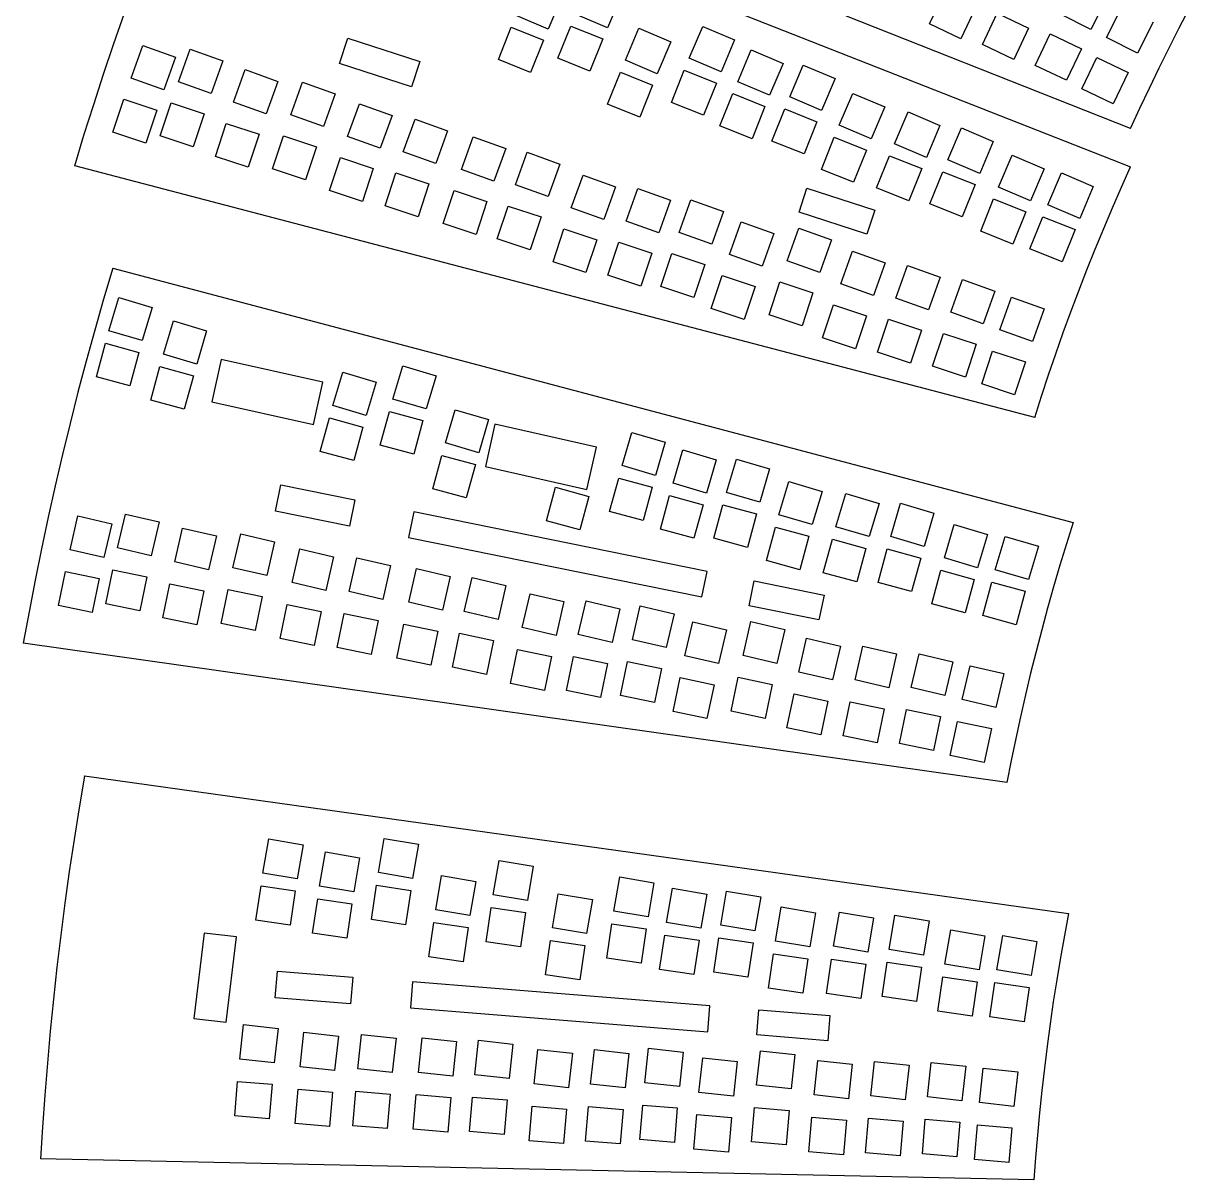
# Model space of a CAD drawing. Extents: x -27280 to 27280, y -16671 to 16671.
# Drawn here: x 14818 to 16433, y -11667 to -10067 of the extents above; entities that cross this region are included whole.
import ezdxf

# ---------------------------------------------------------------- set-up
doc = ezdxf.new("R2010")
doc.units = 0
doc.header["$MEASUREMENT"] = 0
doc.layers.get('0').update_dxf_attribs({"linetype": 'CONTINUOUS'})

msp = doc.modelspace()

# ---------------------------------------------------------------- linework, layer by layer
for p, q in [((16350.9, -10212.6), (15074.1, -9705.5)), ((15072.3, -9762.8), (16350.9, -10265.5)), ((16072.8, -10067.6), (16093.3, -10024.2)), ((15563.5, -10030.6), (15544.6, -10074.8)), ((15645.7, -10028.9), (15626.9, -10073.1)), ((16317.5, -10032.6), (16296, -10075.4)), ((14943.6, -10095), (14958.2, -10053)), ((15544.6, -10074.8), (15500.5, -10056)), ((15626.9, -10073.1), (15582.8, -10054.3)), ((16136.7, -10044.8), (16116.2, -10088.2)), ((16145.9, -10096.4), (16166.4, -10053)), ((16166.4, -10053), (16209.8, -10073.6)), ((16296, -10075.4), (16253.1, -10053.9)), ((16317.8, -10086.5), (16339.4, -10043.6)), ((16418.5, -10073.3), (16432.8, -10045.9)), ((15475.8, -10117), (15493.7, -10072.4)), ((15493.7, -10072.4), (15538.2, -10090.3)), ((15558.1, -10115.3), (15576, -10070.8)), ((15576, -10070.8), (15620.5, -10088.6)), ((15651.7, -10118), (15670.5, -10073.8)), ((15670.5, -10073.8), (15714.6, -10092.6)), ((15740, -10115.3), (15758.8, -10071.2)), ((15758.8, -10071.2), (15802.9, -10090)), ((16116.2, -10088.2), (16072.8, -10067.6)), ((16209.8, -10073.6), (16189.3, -10116.9)), ((16382.2, -10065.2), (16360.7, -10108)), ((16404.4, -10100.9), (16418.5, -10073.3)), ((15255.9, -10122.6), (15267.4, -10087.4)), ((15267.4, -10087.4), (15366.9, -10119.8)), ((15538.2, -10090.3), (15520.3, -10134.9)), ((15620.5, -10088.6), (15602.6, -10133.2)), ((15802.9, -10090), (15784.1, -10134.1)), ((16219, -10125.1), (16239.5, -10081.7)), ((16239.5, -10081.7), (16282.9, -10102.2)), ((16360.7, -10108), (16317.8, -10086.5)), ((14929.4, -10137.1), (14943.6, -10095)), ((14967.5, -10142.7), (14983.7, -10097.5)), ((14983.7, -10097.5), (15028.8, -10113.7)), ((15032.9, -10147.8), (15049.1, -10102.6)), ((15049.1, -10102.6), (15094.3, -10118.8)), ((15714.6, -10092.6), (15695.8, -10136.8)), ((15807.2, -10147.7), (15826, -10103.5)), ((15826, -10103.5), (15870.2, -10122.3)), ((16189.3, -10116.9), (16145.9, -10096.4)), ((16282.9, -10102.2), (16262.4, -10145.6)), ((16390.6, -10128.6), (16404.4, -10100.9)), ((15028.8, -10113.7), (15012.6, -10158.9)), ((15094.3, -10118.8), (15078.1, -10164)), ((15355.4, -10155), (15255.9, -10122.6)), ((15366.9, -10119.8), (15355.4, -10155)), ((15520.3, -10134.9), (15475.8, -10117)), ((15602.6, -10133.2), (15558.1, -10115.3)), ((15695.8, -10136.8), (15651.7, -10118)), ((15784.1, -10134.1), (15740, -10115.3)), ((15870.2, -10122.3), (15851.4, -10166.5)), ((16283.7, -10157.7), (16304.2, -10114.3)), ((16304.2, -10114.3), (16347.6, -10134.8)), ((14915.6, -10179.4), (14929.4, -10137.1)), ((15109.3, -10176.1), (15125.5, -10130.9)), ((15125.5, -10130.9), (15170.7, -10147.2)), ((15627, -10179), (15644.8, -10134.5)), ((15644.8, -10134.5), (15689.4, -10152.3)), ((15715.3, -10176.4), (15733.1, -10131.8)), ((15733.1, -10131.8), (15777.7, -10149.7)), ((15879.2, -10168.8), (15898, -10124.6)), ((15898, -10124.6), (15942.1, -10143.4)), ((16262.4, -10145.6), (16219, -10125.1)), ((16347.6, -10134.8), (16327.1, -10178.2)), ((16377.1, -10156.5), (16390.6, -10128.6)), ((15012.6, -10158.9), (14967.5, -10142.7)), ((15078.1, -10164), (15032.9, -10147.8)), ((15170.7, -10147.2), (15154.5, -10192.3)), ((15188.4, -10193.5), (15204.7, -10148.3)), ((15204.7, -10148.3), (15249.8, -10164.6)), ((15689.4, -10152.3), (15671.5, -10196.9)), ((15777.7, -10149.7), (15759.8, -10194.2)), ((15851.4, -10166.5), (15807.2, -10147.7)), ((15942.1, -10143.4), (15923.3, -10187.6)), ((14942.3, -10217.5), (14957.4, -10171.9)), ((14957.4, -10171.9), (15002.9, -10187)), ((15249.8, -10164.6), (15233.6, -10209.7)), ((15782.5, -10208.7), (15800.4, -10164.1)), ((15800.4, -10164.1), (15844.9, -10182)), ((15923.3, -10187.6), (15879.2, -10168.8)), ((15947.7, -10207.9), (15966.5, -10163.8)), ((15966.5, -10163.8), (16010.7, -10182.6)), ((16327.1, -10178.2), (16283.7, -10157.7)), ((16363.9, -10184.4), (16377.1, -10156.5)), ((14902.2, -10221.8), (14915.6, -10179.4)), ((15002.9, -10187), (14987.8, -10232.6)), ((15007.7, -10222.6), (15022.8, -10177.1)), ((15022.8, -10177.1), (15068.4, -10192.2)), ((15154.5, -10192.3), (15109.3, -10176.1)), ((15267.2, -10223.4), (15283.5, -10178.2)), ((15283.5, -10178.2), (15328.6, -10194.4)), ((15671.5, -10196.9), (15627, -10179)), ((15759.8, -10194.2), (15715.3, -10176.4)), ((15844.9, -10182), (15827, -10226.6)), ((15854.5, -10229.8), (15872.3, -10185.2)), ((15872.3, -10185.2), (15916.9, -10203.1)), ((16010.7, -10182.6), (15991.9, -10226.8)), ((16350.9, -10212.6), (16363.9, -10184.4)), ((15068.4, -10192.2), (15053.2, -10237.7)), ((15233.6, -10209.7), (15188.4, -10193.5)), ((15328.6, -10194.4), (15312.4, -10239.6)), ((15344.2, -10244.8), (15360.5, -10199.6)), ((15360.5, -10199.6), (15405.6, -10215.8)), ((15916.9, -10203.1), (15899, -10247.7)), ((16024.2, -10233.6), (16043, -10189.5)), ((16043, -10189.5), (16087.2, -10208.3)), ((14987.8, -10232.6), (14942.3, -10217.5)), ((15084.1, -10251), (15099.2, -10205.4)), ((15099.2, -10205.4), (15144.8, -10220.5)), ((15144.8, -10220.5), (15129.7, -10266.1)), ((15405.6, -10215.8), (15389.4, -10261)), ((15827, -10226.6), (15782.5, -10208.7)), ((15991.9, -10226.8), (15947.7, -10207.9)), ((16087.2, -10208.3), (16068.4, -10252.4)), ((16098, -10255.7), (16116.8, -10211.6)), ((16116.8, -10211.6), (16161, -10230.4)), ((14889.4, -10263.9), (14902.2, -10221.8)), ((15053.2, -10237.7), (15007.7, -10222.6)), ((15163.2, -10268.4), (15178.3, -10222.8)), ((15178.3, -10222.8), (15223.9, -10237.9)), ((15312.4, -10239.6), (15267.2, -10223.4)), ((15424.6, -10269), (15440.8, -10223.9)), ((15440.8, -10223.9), (15486, -10240.1)), ((15899, -10247.7), (15854.5, -10229.8)), ((15923, -10269), (15940.9, -10224.4)), ((15940.9, -10224.4), (15985.4, -10242.3)), ((16068.4, -10252.4), (16024.2, -10233.6)), ((16161, -10230.4), (16142.2, -10274.5)), ((15129.7, -10266.1), (15084.1, -10251)), ((15223.9, -10237.9), (15208.8, -10283.5)), ((15242, -10298.2), (15257.1, -10252.6)), ((15257.1, -10252.6), (15302.7, -10267.7)), ((15389.4, -10261), (15344.2, -10244.8)), ((15486, -10240.1), (15469.7, -10285.2)), ((15499.6, -10290.5), (15515.8, -10245.3)), ((15515.8, -10245.3), (15561, -10261.6)), ((15985.4, -10242.3), (15967.6, -10286.9)), ((15999.5, -10294.7), (16017.4, -10250.1)), ((16017.4, -10250.1), (16061.9, -10268)), ((16168.3, -10293.5), (16187.1, -10249.4)), ((16187.1, -10249.4), (16231.3, -10268.2)), ((16218.3, -10612.2), (14889.4, -10263.9)), ((15208.8, -10283.5), (15163.2, -10268.4)), ((15302.7, -10267.7), (15287.6, -10313.3)), ((15469.7, -10285.2), (15424.6, -10269)), ((15561, -10261.6), (15544.8, -10306.7)), ((15967.6, -10286.9), (15923, -10269)), ((16061.9, -10268), (16044, -10312.6)), ((16142.2, -10274.5), (16098, -10255.7)), ((16231.3, -10268.2), (16212.4, -10312.4)), ((16338.3, -10293.8), (16350.9, -10265.5)), ((15319, -10319.6), (15334.1, -10274)), ((15334.1, -10274), (15379.7, -10289.1)), ((15576.7, -10322), (15593, -10276.8)), ((15593, -10276.8), (15638.1, -10293)), ((16073.3, -10316.8), (16091.2, -10272.2)), ((16091.2, -10272.2), (16135.7, -10290.1)), ((16236.5, -10318.1), (16255.3, -10273.9)), ((16255.3, -10273.9), (16299.4, -10292.7)), ((15287.6, -10313.3), (15242, -10298.2)), ((15379.7, -10289.1), (15364.6, -10334.7)), ((15399.4, -10343.9), (15414.5, -10298.3)), ((15414.5, -10298.3), (15460, -10313.4)), ((15544.8, -10306.7), (15499.6, -10290.5)), ((15638.1, -10293), (15621.9, -10338.2)), ((15652.6, -10340.6), (15668.8, -10295.4)), ((15668.8, -10295.4), (15714, -10311.6)), ((15892.2, -10328.1), (15903, -10294.8)), ((15903, -10294.8), (15996.8, -10325.4)), ((16044, -10312.6), (15999.5, -10294.7)), ((16135.7, -10290.1), (16117.9, -10334.6)), ((16212.4, -10312.4), (16168.3, -10293.5)), ((16299.4, -10292.7), (16280.6, -10336.9)), ((16325.9, -10322.1), (16338.3, -10293.8)), ((15460, -10313.4), (15444.9, -10359)), ((15714, -10311.6), (15697.8, -10356.8)), ((15726.1, -10356.3), (15742.4, -10311.1)), ((15742.4, -10311.1), (15787.5, -10327.3)), ((16117.9, -10334.6), (16073.3, -10316.8)), ((16143.6, -10354.6), (16161.5, -10310)), ((16161.5, -10310), (16206, -10327.9)), ((15364.6, -10334.7), (15319, -10319.6)), ((15474.4, -10365.3), (15489.5, -10319.8)), ((15489.5, -10319.8), (15535.1, -10334.9)), ((15621.9, -10338.2), (15576.7, -10322)), ((15787.5, -10327.3), (15771.3, -10372.5)), ((15986, -10358.7), (15892.2, -10328.1)), ((15996.8, -10325.4), (15986, -10358.7)), ((16206, -10327.9), (16188.1, -10372.5)), ((16280.6, -10336.9), (16236.5, -10318.1)), ((16313.9, -10350.7), (16325.9, -10322.1)), ((15444.9, -10359), (15399.4, -10343.9)), ((15535.1, -10334.9), (15520, -10380.4)), ((15697.8, -10356.8), (15652.6, -10340.6)), ((15795.8, -10386.7), (15812, -10341.5)), ((15812, -10341.5), (15857.2, -10357.7)), ((16211.8, -10379.1), (16229.6, -10334.5)), ((16229.6, -10334.5), (16274.2, -10352.4)), ((15520, -10380.4), (15474.4, -10365.3)), ((15551.5, -10396.8), (15566.6, -10351.2)), ((15566.6, -10351.2), (15612.2, -10366.3)), ((15771.3, -10372.5), (15726.1, -10356.3)), ((15857.2, -10357.7), (15841, -10402.9)), ((15875.8, -10395.5), (15892, -10350.4)), ((15892, -10350.4), (15937.2, -10366.6)), ((16188.1, -10372.5), (16143.6, -10354.6)), ((16274.2, -10352.4), (16256.3, -10397)), ((16302.1, -10379.3), (16313.9, -10350.7)), ((15612.2, -10366.3), (15597.1, -10411.9)), ((15627.4, -10415.4), (15642.5, -10369.8)), ((15642.5, -10369.8), (15688.1, -10385)), ((15937.2, -10366.6), (15921, -10411.8)), ((16256.3, -10397), (16211.8, -10379.1)), ((16290.6, -10408), (16302.1, -10379.3)), ((15597.1, -10411.9), (15551.5, -10396.8)), ((15688.1, -10385), (15673, -10430.5)), ((15700.9, -10431.1), (15716, -10385.5)), ((15716, -10385.5), (15761.6, -10400.6)), ((15841, -10402.9), (15795.8, -10386.7)), ((15921, -10411.8), (15875.8, -10395.5)), ((15949.9, -10427.3), (15966.1, -10382.1)), ((15966.1, -10382.1), (16011.3, -10398.3)), ((14942, -10405.9), (14929.3, -10448.6)), ((14942, -10405.9), (14942.1, -10405.5)), ((14942.1, -10405.5), (16271.4, -10757.6)), ((15761.6, -10400.6), (15746.5, -10446.2)), ((16011.3, -10398.3), (15995, -10443.5)), ((16025.9, -10447), (16042.1, -10401.8)), ((16042.1, -10401.8), (16087.3, -10418.1)), ((16279.4, -10436.9), (16290.6, -10408)), ((15673, -10430.5), (15627.4, -10415.4)), ((15770.6, -10461.5), (15785.7, -10415.9)), ((15785.7, -10415.9), (15831.3, -10431)), ((15850.6, -10470.4), (15865.7, -10424.8)), ((15865.7, -10424.8), (15911.3, -10439.9)), ((15995, -10443.5), (15949.9, -10427.3)), ((16087.3, -10418.1), (16071.1, -10463.2)), ((16102, -10466.6), (16118.2, -10421.4)), ((16118.2, -10421.4), (16163.3, -10437.6)), ((14936.8, -10492.4), (14950.3, -10446.4)), ((14950.3, -10446.4), (14996.4, -10460)), ((15746.5, -10446.2), (15700.9, -10431.1)), ((15831.3, -10431), (15816.2, -10476.6)), ((15911.3, -10439.9), (15896.2, -10485.5)), ((16163.3, -10437.6), (16147.1, -10482.8)), ((16170.1, -10491.1), (16186.4, -10445.9)), ((16186.4, -10445.9), (16231.5, -10462.1)), ((16268.5, -10465.9), (16279.4, -10436.9)), ((14929.3, -10448.6), (14917.1, -10491.4)), ((14996.4, -10460), (14982.8, -10506)), ((15816.2, -10476.6), (15770.6, -10461.5)), ((15924.7, -10502.1), (15939.8, -10456.6)), ((15939.8, -10456.6), (15985.3, -10471.7)), ((16071.1, -10463.2), (16025.9, -10447)), ((16231.5, -10462.1), (16215.3, -10507.3)), ((15012.3, -10524.8), (15025.9, -10478.7)), ((15025.9, -10478.7), (15071.9, -10492.3)), ((15896.2, -10485.5), (15850.6, -10470.4)), ((15985.3, -10471.7), (15970.2, -10517.2)), ((16000.7, -10521.9), (16015.8, -10476.3)), ((16015.8, -10476.3), (16061.4, -10491.4)), ((16147.1, -10482.8), (16102, -10466.6)), ((16257.9, -10494.9), (16268.5, -10465.9)), ((14917.1, -10491.4), (14905.2, -10534.2)), ((14982.8, -10506), (14936.8, -10492.4)), ((15071.9, -10492.3), (15058.4, -10538.3)), ((16061.4, -10491.4), (16046.3, -10537)), ((16215.3, -10507.3), (16170.1, -10491.1)), ((16247.6, -10524.1), (16257.9, -10494.9)), ((14919.3, -10555.9), (14931.9, -10509.6)), ((14931.9, -10509.6), (14978.2, -10522.2)), ((15970.2, -10517.2), (15924.7, -10502.1)), ((16076.8, -10541.4), (16091.9, -10495.9)), ((16091.9, -10495.9), (16137.4, -10511)), ((16137.4, -10511), (16122.3, -10556.5)), ((14978.2, -10522.2), (14965.6, -10568.5)), ((15058.4, -10538.3), (15012.3, -10524.8)), ((16046.3, -10537), (16000.7, -10521.9)), ((16144.9, -10565.9), (16160, -10520.4)), ((16160, -10520.4), (16205.6, -10535.5)), ((16237.5, -10553.4), (16247.6, -10524.1)), ((14905.2, -10534.2), (14893.8, -10577.3)), ((14994.8, -10588.2), (15007.4, -10541.9)), ((15007.4, -10541.9), (15053.8, -10554.5)), ((15092.3, -10532.1), (15079.2, -10590.6)), ((15232.8, -10563.6), (15092.3, -10532.1)), ((15329.9, -10587), (15343.5, -10540.9)), ((15343.5, -10540.9), (15389.5, -10554.5)), ((16122.3, -10556.5), (16076.8, -10541.4)), ((16205.6, -10535.5), (16190.5, -10581)), ((14965.6, -10568.5), (14919.3, -10555.9)), ((15053.8, -10554.5), (15041.1, -10600.8)), ((15246.8, -10595.8), (15260.4, -10549.8)), ((15260.4, -10549.8), (15306.5, -10563.4)), ((15389.5, -10554.5), (15375.9, -10600.5)), ((16227.8, -10582.8), (16237.5, -10553.4)), ((15219.7, -10622.1), (15232.8, -10563.6)), ((15306.5, -10563.4), (15292.9, -10609.4)), ((16190.5, -10581), (16144.9, -10565.9)), ((14893.8, -10577.3), (14882.9, -10620.4)), ((15041.1, -10600.8), (14994.8, -10588.2)), ((15079.2, -10590.6), (15219.7, -10622.1)), ((15375.9, -10600.5), (15329.9, -10587)), ((16218.3, -10612.2), (16227.8, -10582.8)), ((15292.9, -10609.4), (15246.8, -10595.8)), ((15312.4, -10650.4), (15325, -10604.1)), ((15325, -10604.1), (15371.3, -10616.7)), ((15402.5, -10647.6), (15416.1, -10601.5)), ((15416.1, -10601.5), (15462.1, -10615.1)), ((14882.9, -10620.4), (14872.3, -10663.6)), ((15229.3, -10659.3), (15242, -10613)), ((15242, -10613), (15288.3, -10625.6)), ((15371.3, -10616.7), (15358.7, -10663.1)), ((15462.1, -10615.1), (15448.6, -10661.2)), ((15471.1, -10621.7), (15458, -10680.3)), ((15611.6, -10653.2), (15471.1, -10621.7)), ((15288.3, -10625.6), (15275.7, -10671.9)), ((15647.3, -10678.9), (15660.8, -10632.9)), ((15660.8, -10632.9), (15706.9, -10646.5)), ((15358.7, -10663.1), (15312.4, -10650.4)), ((15448.6, -10661.2), (15402.5, -10647.6)), ((15598.5, -10711.8), (15611.6, -10653.2)), ((15706.9, -10646.5), (15693.3, -10692.5)), ((14872.3, -10663.6), (14862.2, -10706.9)), ((15275.7, -10671.9), (15229.3, -10659.3)), ((15385, -10711.1), (15397.7, -10664.7)), ((15397.7, -10664.7), (15444, -10677.4)), ((15717.8, -10703.3), (15731.4, -10657.2)), ((15731.4, -10657.2), (15777.4, -10670.8)), ((15777.4, -10670.8), (15763.8, -10716.8)), ((15791.7, -10715.9), (15805.3, -10669.9)), ((15805.3, -10669.9), (15851.3, -10683.5)), ((15444, -10677.4), (15431.3, -10723.7)), ((15458, -10680.3), (15598.5, -10711.8)), ((15693.3, -10692.5), (15647.3, -10678.9)), ((15851.3, -10683.5), (15837.7, -10729.5)), ((15629.8, -10742.4), (15642.4, -10696.1)), ((15642.4, -10696.1), (15688.7, -10708.7)), ((15763.8, -10716.8), (15717.8, -10703.3)), ((15864.3, -10746.9), (15877.9, -10700.9)), ((15877.9, -10700.9), (15923.9, -10714.5)), ((14862.2, -10706.9), (14852.5, -10750.3)), ((15167.3, -10742), (15174.6, -10705.7)), ((15174.6, -10705.7), (15277.2, -10726.4)), ((15431.3, -10723.7), (15385, -10711.1)), ((15542.4, -10755.2), (15555, -10708.9)), ((15555, -10708.9), (15601.3, -10721.5)), ((15688.7, -10708.7), (15676.1, -10755)), ((15700.3, -10766.7), (15712.9, -10720.4)), ((15712.9, -10720.4), (15759.2, -10733)), ((15837.7, -10729.5), (15791.7, -10715.9)), ((15923.9, -10714.5), (15910.3, -10760.5)), ((15943.2, -10763.6), (15956.8, -10717.6)), ((15956.8, -10717.6), (16002.9, -10731.2)), ((15277.2, -10726.4), (15269.8, -10762.7)), ((15601.3, -10721.5), (15588.7, -10767.8)), ((15759.2, -10733), (15746.6, -10779.4)), ((15774.2, -10779.4), (15786.8, -10733.1)), ((15786.8, -10733.1), (15833.1, -10745.7)), ((16002.9, -10731.2), (15989.3, -10777.2)), ((16019.1, -10777.1), (16032.7, -10731)), ((16032.7, -10731), (16078.7, -10744.6)), ((14852.5, -10750.3), (14843.3, -10793.9)), ((14883.1, -10795.2), (14893.9, -10748.5)), ((14893.9, -10748.5), (14940.7, -10759.4)), ((14948.7, -10792.8), (14959.5, -10746)), ((14959.5, -10746), (15006.3, -10756.9)), ((15269.8, -10762.7), (15167.3, -10742)), ((15358.6, -10742.9), (15351.5, -10778.2)), ((15764.8, -10825.2), (15358.6, -10742.9)), ((15676.1, -10755), (15629.8, -10742.4)), ((15833.1, -10745.7), (15820.5, -10792)), ((15910.3, -10760.5), (15864.3, -10746.9)), ((16078.7, -10744.6), (16065.2, -10790.6)), ((14940.7, -10759.4), (14929.8, -10806.1)), ((15006.3, -10756.9), (14995.4, -10803.7)), ((15027.8, -10812.1), (15038.7, -10765.3)), ((15038.7, -10765.3), (15085.5, -10776.2)), ((15588.7, -10767.8), (15542.4, -10755.2)), ((15746.6, -10779.4), (15700.3, -10766.7)), ((15846.8, -10810.4), (15859.4, -10764.1)), ((15859.4, -10764.1), (15905.7, -10776.7)), ((15989.3, -10777.2), (15943.2, -10763.6)), ((16093.3, -10806.5), (16106.9, -10760.5)), ((16106.9, -10760.5), (16152.9, -10774.1)), ((16271.4, -10757.6), (16262.2, -10787.1)), ((15085.5, -10776.2), (15074.6, -10823)), ((15108.4, -10820.2), (15119.3, -10773.5)), ((15119.3, -10773.5), (15166.1, -10784.4)), ((15166.1, -10784.4), (15155.2, -10831.1)), ((15351.5, -10778.2), (15757.7, -10860.5)), ((15820.5, -10792), (15774.2, -10779.4)), ((15905.7, -10776.7), (15893.1, -10823)), ((15925.7, -10827.1), (15938.4, -10780.8)), ((15938.4, -10780.8), (15984.7, -10793.4)), ((16065.2, -10790.6), (16019.1, -10777.1)), ((16152.9, -10774.1), (16139.3, -10820.1)), ((16163.8, -10823), (16177.4, -10776.9)), ((16177.4, -10776.9), (16223.5, -10790.5)), ((14843.3, -10793.9), (14834.5, -10837.5)), ((14929.8, -10806.1), (14883.1, -10795.2)), ((14995.4, -10803.7), (14948.7, -10792.8)), ((15190.2, -10840.8), (15201.1, -10794)), ((15201.1, -10794), (15247.8, -10804.9)), ((15984.7, -10793.4), (15972.1, -10839.7)), ((16001.6, -10840.5), (16014.3, -10794.2)), ((16014.3, -10794.2), (16060.6, -10806.8)), ((16223.5, -10790.5), (16209.9, -10836.6)), ((16262.2, -10787.1), (16253.2, -10816.7)), ((15074.6, -10823), (15027.8, -10812.1)), ((15247.8, -10804.9), (15236.9, -10851.7)), ((15269.1, -10853.2), (15280, -10806.4)), ((15280, -10806.4), (15326.7, -10817.3)), ((15326.7, -10817.3), (15315.9, -10864)), ((15893.1, -10823), (15846.8, -10810.4)), ((16060.6, -10806.8), (16047.9, -10853.2)), ((16139.3, -10820.1), (16093.3, -10806.5)), ((16253.2, -10816.7), (16244.5, -10846.4)), ((14866.7, -10872.5), (14876.4, -10825.5)), ((14876.4, -10825.5), (14923.4, -10835.2)), ((14932.3, -10870), (14942, -10823)), ((14942, -10823), (14989, -10832.8)), ((14989, -10832.8), (14979.3, -10879.8)), ((15155.2, -10831.1), (15108.4, -10820.2)), ((15351.7, -10868), (15362.6, -10821.2)), ((15362.6, -10821.2), (15409.3, -10832.1)), ((15409.3, -10832.1), (15398.5, -10878.9)), ((15428.7, -10880.7), (15439.6, -10833.9)), ((15439.6, -10833.9), (15486.4, -10844.8)), ((15757.7, -10860.5), (15764.8, -10825.2)), ((15972.1, -10839.7), (15925.7, -10827.1)), ((16075.8, -10870), (16088.4, -10823.7)), ((16088.4, -10823.7), (16134.7, -10836.3)), ((16209.9, -10836.6), (16163.8, -10823)), ((14834.5, -10837.5), (14826.1, -10881.1)), ((14923.4, -10835.2), (14913.7, -10882.2)), ((15011.4, -10889.3), (15021.2, -10842.3)), ((15021.2, -10842.3), (15068.2, -10852.1)), ((15236.9, -10851.7), (15190.2, -10840.8)), ((15486.4, -10844.8), (15475.5, -10891.6)), ((15823, -10872.7), (15829.9, -10838.4)), ((15829.9, -10838.4), (15926.7, -10858)), ((16047.9, -10853.2), (16001.6, -10840.5)), ((16134.7, -10836.3), (16122.1, -10882.6)), ((16146.3, -10886.4), (16159, -10840.1)), ((16159, -10840.1), (16205.3, -10852.8)), ((16244.5, -10846.4), (16236.1, -10876.2)), ((15068.2, -10852.1), (15058.4, -10899.1)), ((15092, -10897.5), (15101.8, -10850.5)), ((15101.8, -10850.5), (15148.8, -10860.2)), ((15148.8, -10860.2), (15139, -10907.2)), ((15315.9, -10864), (15269.1, -10853.2)), ((15509, -10903), (15519.9, -10856.2)), ((15519.9, -10856.2), (15566.6, -10867.1)), ((15586.5, -10912.7), (15597.4, -10866)), ((15597.4, -10866), (15644.1, -10876.9)), ((15926.7, -10858), (15919.7, -10892.3)), ((16205.3, -10852.8), (16192.6, -10899.1)), ((14826.1, -10881.1), (14818.2, -10924.4)), ((14913.7, -10882.2), (14866.7, -10872.5)), ((14979.3, -10879.8), (14932.3, -10870)), ((15173.8, -10918), (15183.5, -10871)), ((15183.5, -10871), (15230.5, -10880.8)), ((15230.5, -10880.8), (15220.8, -10927.8)), ((15398.5, -10878.9), (15351.7, -10868)), ((15475.5, -10891.6), (15428.7, -10880.7)), ((15566.6, -10867.1), (15555.7, -10913.9)), ((15644.1, -10876.9), (15633.2, -10923.6)), ((15661.3, -10919.8), (15672.2, -10873.1)), ((15672.2, -10873.1), (15719, -10884)), ((15919.7, -10892.3), (15823, -10872.7)), ((16122.1, -10882.6), (16075.8, -10870)), ((16236.1, -10876.2), (16228, -10906.1)), ((15058.4, -10899.1), (15011.4, -10889.3)), ((15139, -10907.2), (15092, -10897.5)), ((15252.7, -10930.4), (15262.5, -10883.4)), ((15262.5, -10883.4), (15309.5, -10893.1)), ((15309.5, -10893.1), (15299.7, -10940.1)), ((15335.3, -10945.2), (15345, -10898.2)), ((15345, -10898.2), (15392, -10908)), ((15719, -10884), (15708.1, -10930.7)), ((15734, -10942), (15744.9, -10895.2)), ((15744.9, -10895.2), (15791.7, -10906.1)), ((15814.6, -10941.6), (15825.4, -10894.8)), ((15825.4, -10894.8), (15872.2, -10905.7)), ((16192.6, -10899.1), (16146.3, -10886.4)), ((15392, -10908), (15382.3, -10955)), ((15412.3, -10957.9), (15422.1, -10910.9)), ((15422.1, -10910.9), (15469.1, -10920.7)), ((15555.7, -10913.9), (15509, -10903)), ((15633.2, -10923.6), (15586.5, -10912.7)), ((15791.7, -10906.1), (15780.8, -10952.9)), ((15872.2, -10905.7), (15861.3, -10952.5)), ((16228, -10906.1), (16220.2, -10936.1)), ((16179.8, -11117.3), (14818.2, -10924.4)), ((15220.8, -10927.8), (15173.8, -10918)), ((15299.7, -10940.1), (15252.7, -10930.4)), ((15469.1, -10920.7), (15459.3, -10967.7)), ((15708.1, -10930.7), (15661.3, -10919.8)), ((15891.8, -10964.6), (15902.6, -10917.8)), ((15902.6, -10917.8), (15949.4, -10928.7)), ((15949.4, -10928.7), (15938.5, -10975.5)), ((15969.6, -10975.4), (15980.5, -10928.6)), ((15980.5, -10928.6), (16027.2, -10939.5)), ((15382.3, -10955), (15335.3, -10945.2)), ((15492.6, -10980.2), (15502.3, -10933.2)), ((15502.3, -10933.2), (15549.3, -10943)), ((15549.3, -10943), (15539.6, -10990)), ((15570.1, -10990), (15579.8, -10943)), ((15579.8, -10943), (15626.8, -10952.7)), ((15780.8, -10952.9), (15734, -10942)), ((15861.3, -10952.5), (15814.6, -10941.6)), ((16027.2, -10939.5), (16016.3, -10986.3)), ((16047.4, -10986), (16058.3, -10939.3)), ((16058.3, -10939.3), (16105, -10950.2)), ((16220.2, -10936.1), (16212.7, -10966.1)), ((15459.3, -10967.7), (15412.3, -10957.9)), ((15626.8, -10952.7), (15617.1, -10999.7)), ((15644.9, -10997.1), (15654.7, -10950.1)), ((15654.7, -10950.1), (15701.7, -10959.8)), ((15701.7, -10959.8), (15691.9, -11006.8)), ((16105, -10950.2), (16094.1, -10996.9)), ((16117.9, -11002.5), (16128.8, -10955.8)), ((16128.8, -10955.8), (16175.6, -10966.7)), ((15717.6, -11019.2), (15727.4, -10972.2)), ((15727.4, -10972.2), (15774.4, -10982)), ((15798.2, -11018.8), (15807.9, -10971.8)), ((15807.9, -10971.8), (15854.9, -10981.6)), ((15938.5, -10975.5), (15891.8, -10964.6)), ((16016.3, -10986.3), (15969.6, -10975.4)), ((16175.6, -10966.7), (16164.7, -11013.4)), ((16212.7, -10966.1), (16205.5, -10996.2)), ((15539.6, -10990), (15492.6, -10980.2)), ((15617.1, -10999.7), (15570.1, -10990)), ((15774.4, -10982), (15764.6, -11029)), ((15854.9, -10981.6), (15845.2, -11028.6)), ((15875.4, -11041.8), (15885.1, -10994.8)), ((15885.1, -10994.8), (15932.1, -11004.6)), ((16094.1, -10996.9), (16047.4, -10986)), ((15691.9, -11006.8), (15644.9, -10997.1)), ((15932.1, -11004.6), (15922.4, -11051.6)), ((15953.2, -11052.6), (15962.9, -11005.6)), ((15962.9, -11005.6), (16009.9, -11015.4)), ((16164.7, -11013.4), (16117.9, -11002.5)), ((16205.5, -10996.2), (16198.6, -11026.4)), ((15764.6, -11029), (15717.6, -11019.2)), ((15845.2, -11028.6), (15798.2, -11018.8)), ((16009.9, -11015.4), (16000.2, -11062.4)), ((16031, -11063.3), (16040.7, -11016.3)), ((16040.7, -11016.3), (16087.7, -11026)), ((16087.7, -11026), (16078, -11073)), ((16198.6, -11026.4), (16192, -11056.6)), ((15922.4, -11051.6), (15875.4, -11041.8)), ((16101.5, -11079.8), (16111.3, -11032.8)), ((16111.3, -11032.8), (16158.3, -11042.5)), ((16158.3, -11042.5), (16148.5, -11089.5)), ((16000.2, -11062.4), (15953.2, -11052.6)), ((16192, -11056.6), (16185.8, -11086.9)), ((16078, -11073), (16031, -11063.3)), ((16148.5, -11089.5), (16101.5, -11079.8)), ((16185.8, -11086.9), (16179.8, -11117.3)), ((14903.1, -11108.6), (14895.6, -11152.5)), ((14903.1, -11108.2), (16265, -11298.7)), ((14903.1, -11108.6), (14903.1, -11108.2)), ((14895.6, -11152.5), (14888.5, -11196.4)), ((14888.5, -11196.4), (14881.9, -11240.4)), ((15150, -11242.7), (15158, -11195.4)), ((15158, -11195.4), (15205.4, -11203.4)), ((15205.4, -11203.4), (15197.4, -11250.7)), ((15309.8, -11242), (15317.8, -11194.6)), ((15317.8, -11194.6), (15365.1, -11202.6)), ((15365.1, -11202.6), (15357.1, -11250)), ((15228.4, -11260.7), (15236.4, -11213.4)), ((15236.4, -11213.4), (15283.8, -11221.4)), ((15283.8, -11221.4), (15275.8, -11268.7)), ((15468.8, -11272.6), (15476.8, -11225.3)), ((15476.8, -11225.3), (15524.1, -11233.3)), ((15524.1, -11233.3), (15516.1, -11280.6)), ((14881.9, -11240.4), (14875.8, -11284.5)), ((15197.4, -11250.7), (15150, -11242.7)), ((15357.1, -11250), (15309.8, -11242)), ((15389.2, -11293.5), (15397.2, -11246.2)), ((15397.2, -11246.2), (15444.5, -11254.1)), ((15635.9, -11295.3), (15643.9, -11248)), ((15643.9, -11248), (15691.2, -11256)), ((15140.3, -11307.8), (15147.3, -11260.3)), ((15147.3, -11260.3), (15194.7, -11267.3)), ((15194.7, -11267.3), (15187.7, -11314.8)), ((15275.8, -11268.7), (15228.4, -11260.7)), ((15300, -11307.1), (15307, -11259.6)), ((15307, -11259.6), (15354.5, -11266.6)), ((15354.5, -11266.6), (15347.5, -11314.1)), ((15444.5, -11254.1), (15436.5, -11301.5)), ((15691.2, -11256), (15683.2, -11303.3)), ((15708.8, -11311.1), (15716.8, -11263.7)), ((15716.8, -11263.7), (15764.2, -11271.7)), ((15783.7, -11314.8), (15791.7, -11267.5)), ((15791.7, -11267.5), (15839.1, -11275.4)), ((14875.8, -11284.5), (14870, -11328.6)), ((15218.7, -11325.8), (15225.7, -11278.3)), ((15225.7, -11278.3), (15273.1, -11285.3)), ((15273.1, -11285.3), (15266.1, -11332.8)), ((15516.1, -11280.6), (15468.8, -11272.6)), ((15550.7, -11318.5), (15558.7, -11271.2)), ((15558.7, -11271.2), (15606, -11279.2)), ((15606, -11279.2), (15598, -11326.5)), ((15764.2, -11271.7), (15756.2, -11319)), ((15839.1, -11275.4), (15831.1, -11322.8)), ((15436.5, -11301.5), (15389.2, -11293.5)), ((15459, -11337.7), (15466, -11290.3)), ((15466, -11290.3), (15513.5, -11297.3)), ((15513.5, -11297.3), (15506.5, -11344.7)), ((15683.2, -11303.3), (15635.9, -11295.3)), ((15859.5, -11336.9), (15867.5, -11289.6)), ((15867.5, -11289.6), (15914.9, -11297.5)), ((15914.9, -11297.5), (15906.9, -11344.9)), ((15939.9, -11344), (15947.9, -11296.7)), ((15947.9, -11296.7), (15995.2, -11304.7)), ((16016.9, -11348.3), (16024.8, -11300.9)), ((16024.8, -11300.9), (16072.2, -11308.9)), ((16265, -11298.7), (16259.4, -11329.2)), ((15187.7, -11314.8), (15140.3, -11307.8)), ((15347.5, -11314.1), (15300, -11307.1)), ((15379.4, -11358.6), (15386.4, -11311.1)), ((15386.4, -11311.1), (15433.9, -11318.1)), ((15433.9, -11318.1), (15426.9, -11365.6)), ((15598, -11326.5), (15550.7, -11318.5)), ((15626.1, -11360.4), (15633.1, -11312.9)), ((15633.1, -11312.9), (15680.6, -11319.9)), ((15756.2, -11319), (15708.8, -11311.1)), ((15831.1, -11322.8), (15783.7, -11314.8)), ((15995.2, -11304.7), (15987.2, -11352)), ((16072.2, -11308.9), (16064.2, -11356.3)), ((14870, -11328.6), (14864.7, -11372.8)), ((15068.4, -11325.8), (15054.2, -11443.9)), ((15113.1, -11330.8), (15068.4, -11325.8)), ((15099, -11449), (15113.1, -11330.8)), ((15266.1, -11332.8), (15218.7, -11325.8)), ((15680.6, -11319.9), (15673.6, -11367.4)), ((15699.1, -11376.2), (15706.1, -11328.7)), ((15706.1, -11328.7), (15753.6, -11335.7)), ((15774, -11379.9), (15781, -11332.4)), ((15781, -11332.4), (15828.4, -11339.4)), ((16094, -11368.6), (16102, -11321.3)), ((16102, -11321.3), (16149.3, -11329.3)), ((16149.3, -11329.3), (16141.3, -11376.6)), ((16166, -11376.6), (16174, -11329.2)), ((16174, -11329.2), (16221.3, -11337.2)), ((16259.4, -11329.2), (16254, -11359.7)), ((15506.5, -11344.7), (15459, -11337.7)), ((15540.9, -11383.6), (15547.9, -11336.1)), ((15547.9, -11336.1), (15595.4, -11343.1)), ((15595.4, -11343.1), (15588.4, -11390.6)), ((15753.6, -11335.7), (15746.6, -11383.2)), ((15828.4, -11339.4), (15821.4, -11386.9)), ((15906.9, -11344.9), (15859.5, -11336.9)), ((15987.2, -11352), (15939.9, -11344)), ((16064.2, -11356.3), (16016.9, -11348.3)), ((16221.3, -11337.2), (16213.3, -11384.6)), ((15426.9, -11365.6), (15379.4, -11358.6)), ((15673.6, -11367.4), (15626.1, -11360.4)), ((15849.8, -11402), (15856.8, -11354.5)), ((15856.8, -11354.5), (15904.2, -11361.5)), ((15904.2, -11361.5), (15897.2, -11409)), ((15930.1, -11409.1), (15937.1, -11361.6)), ((15937.1, -11361.6), (15984.6, -11368.6)), ((16007.1, -11413.4), (16014.1, -11365.9)), ((16014.1, -11365.9), (16061.6, -11372.9)), ((16254, -11359.7), (16248.9, -11390.2)), ((14864.7, -11372.8), (14859.9, -11417)), ((15166.9, -11415.3), (15169.9, -11378.4)), ((15169.9, -11378.4), (15274.2, -11386.8)), ((15746.6, -11383.2), (15699.1, -11376.2)), ((15821.4, -11386.9), (15774, -11379.9)), ((15984.6, -11368.6), (15977.6, -11416.1)), ((16061.6, -11372.9), (16054.6, -11420.4)), ((16141.3, -11376.6), (16094, -11368.6)), ((16213.3, -11384.6), (16166, -11376.6)), ((15274.2, -11386.8), (15271.2, -11423.7)), ((15357.1, -11393.3), (15354.2, -11429.2)), ((15768.7, -11426.3), (15357.1, -11393.3)), ((15588.4, -11390.6), (15540.9, -11383.6)), ((16084.2, -11433.8), (16091.2, -11386.3)), ((16091.2, -11386.3), (16138.7, -11393.3)), ((16138.7, -11393.3), (16131.7, -11440.7)), ((16156.2, -11441.7), (16163.2, -11394.2)), ((16163.2, -11394.2), (16210.7, -11401.2)), ((16248.9, -11390.2), (16244.1, -11420.8)), ((15271.2, -11423.7), (15166.9, -11415.3)), ((15897.2, -11409), (15849.8, -11402)), ((15977.6, -11416.1), (15930.1, -11409.1)), ((16054.6, -11420.4), (16007.1, -11413.4)), ((16210.7, -11401.2), (16203.7, -11448.7)), ((14859.9, -11417), (14855.5, -11461.3)), ((15354.2, -11429.2), (15765.8, -11462.2)), ((15765.8, -11462.2), (15768.7, -11426.3)), ((16244.1, -11420.8), (16239.7, -11451.4)), ((15054.2, -11443.9), (15099, -11449)), ((15833.6, -11466.7), (15836.4, -11431.8)), ((15836.4, -11431.8), (15934.7, -11439.7)), ((15934.7, -11439.7), (15931.9, -11474.6)), ((16131.7, -11440.7), (16084.2, -11433.8)), ((16203.7, -11448.7), (16156.2, -11441.7)), ((14855.5, -11461.3), (14851.5, -11505.6)), ((15117.9, -11500.1), (15123.1, -11452.4)), ((15123.1, -11452.4), (15170.8, -11457.6)), ((15170.8, -11457.6), (15165.6, -11505.3)), ((15201.5, -11510.7), (15206.7, -11463)), ((15206.7, -11463), (15254.4, -11468.2)), ((16239.7, -11451.4), (16235.5, -11482.1)), ((15254.4, -11468.2), (15249.2, -11515.9)), ((15281.3, -11513.5), (15286.5, -11465.8)), ((15286.5, -11465.8), (15334.3, -11471)), ((15334.3, -11471), (15329, -11518.8)), ((15365.1, -11518.4), (15370.3, -11470.7)), ((15370.3, -11470.7), (15418, -11475.9)), ((15418, -11475.9), (15412.8, -11523.6)), ((15443.1, -11521.8), (15448.3, -11474)), ((15448.3, -11474), (15496, -11479.3)), ((15496, -11479.3), (15490.8, -11527)), ((15931.9, -11474.6), (15833.6, -11466.7)), ((15525.4, -11534.3), (15530.6, -11486.6)), ((15530.6, -11486.6), (15578.4, -11491.8)), ((15578.4, -11491.8), (15573.1, -11539.6)), ((15603.5, -11534.7), (15608.8, -11487)), ((15608.8, -11487), (15656.5, -11492.2)), ((15656.5, -11492.2), (15651.3, -11540)), ((15678.7, -11532.8), (15683.9, -11485.1)), ((15683.9, -11485.1), (15731.6, -11490.3)), ((15731.6, -11490.3), (15726.4, -11538)), ((15833.4, -11536.1), (15838.6, -11488.4)), ((15838.6, -11488.4), (15886.4, -11493.6)), ((15886.4, -11493.6), (15881.1, -11541.3)), ((16235.5, -11482.1), (16231.7, -11512.8)), ((14851.5, -11505.6), (14847.9, -11549.9)), ((15165.6, -11505.3), (15117.9, -11500.1)), ((15249.2, -11515.9), (15201.5, -11510.7)), ((15753.5, -11546.1), (15758.8, -11498.4)), ((15758.8, -11498.4), (15806.5, -11503.6)), ((15806.5, -11503.6), (15801.3, -11551.3)), ((15912.8, -11549.7), (15918, -11502)), ((15918, -11502), (15965.8, -11507.2)), ((15965.8, -11507.2), (15960.5, -11554.9)), ((15991.4, -11551.1), (15996.6, -11503.4)), ((15996.6, -11503.4), (16044.3, -11508.6)), ((16044.3, -11508.6), (16039.1, -11556.3)), ((16069.9, -11552.4), (16075.1, -11504.7)), ((16075.1, -11504.7), (16122.8, -11509.9)), ((16122.8, -11509.9), (16117.6, -11557.6)), ((15329, -11518.8), (15281.3, -11513.5)), ((15412.8, -11523.6), (15365.1, -11518.4)), ((15490.8, -11527), (15443.1, -11521.8)), ((16141.9, -11560.3), (16147.1, -11512.6)), ((16147.1, -11512.6), (16194.8, -11517.8)), ((16194.8, -11517.8), (16189.6, -11565.5)), ((16231.7, -11512.8), (16228.1, -11543.6)), ((15110.8, -11578.7), (15114.9, -11530.9)), ((15114.9, -11530.9), (15162.7, -11534.9)), ((15162.7, -11534.9), (15158.6, -11582.8)), ((15194.4, -11589.3), (15198.5, -11541.5)), ((15198.5, -11541.5), (15246.3, -11545.6)), ((15274.3, -11592.2), (15278.3, -11544.4)), ((15278.3, -11544.4), (15326.2, -11548.4)), ((15573.1, -11539.6), (15525.4, -11534.3)), ((15651.3, -11540), (15603.5, -11534.7)), ((15726.4, -11538), (15678.7, -11532.8)), ((15881.1, -11541.3), (15833.4, -11536.1)), ((16228.1, -11543.6), (16224.9, -11574.3)), ((14847.9, -11549.9), (14844.8, -11594.3)), ((15246.3, -11545.6), (15242.2, -11593.4)), ((15326.2, -11548.4), (15322.1, -11596.2)), ((15358.1, -11597), (15362.1, -11549.2)), ((15362.1, -11549.2), (15409.9, -11553.3)), ((15409.9, -11553.3), (15405.9, -11601.1)), ((15436, -11600.4), (15440.1, -11552.6)), ((15440.1, -11552.6), (15487.9, -11556.6)), ((15487.9, -11556.6), (15483.9, -11604.5)), ((15801.3, -11551.3), (15753.5, -11546.1)), ((15960.5, -11554.9), (15912.8, -11549.7)), ((16039.1, -11556.3), (15991.4, -11551.1)), ((16117.6, -11557.6), (16069.9, -11552.4)), ((16189.6, -11565.5), (16141.9, -11560.3)), ((15518.4, -11613), (15522.4, -11565.1)), ((15522.4, -11565.1), (15570.3, -11569.2)), ((15570.3, -11569.2), (15566.2, -11617)), ((15596.5, -11613.4), (15600.6, -11565.6)), ((15600.6, -11565.6), (15648.4, -11569.6)), ((15648.4, -11569.6), (15644.3, -11617.4)), ((15671.7, -11611.5), (15675.7, -11563.6)), ((15675.7, -11563.6), (15723.5, -11567.7)), ((15723.5, -11567.7), (15719.5, -11615.5)), ((15826.4, -11614.7), (15830.4, -11566.9)), ((15830.4, -11566.9), (15878.3, -11571)), ((15878.3, -11571), (15874.2, -11618.8)), ((16224.9, -11574.3), (16222, -11605.2)), ((15158.6, -11582.8), (15110.8, -11578.7)), ((15242.2, -11593.4), (15194.4, -11589.3)), ((15322.1, -11596.2), (15274.3, -11592.2)), ((15746.5, -11624.8), (15750.6, -11576.9)), ((15750.6, -11576.9), (15798.4, -11581)), ((15798.4, -11581), (15794.3, -11628.8)), ((15905.8, -11628.3), (15909.8, -11580.5)), ((15909.8, -11580.5), (15957.7, -11584.6)), ((15957.7, -11584.6), (15953.6, -11632.4)), ((15984.3, -11629.8), (15988.4, -11581.9)), ((15988.4, -11581.9), (16036.2, -11586)), ((16036.2, -11586), (16032.2, -11633.8)), ((16062.8, -11631), (16066.9, -11583.2)), ((16066.9, -11583.2), (16114.7, -11587.3)), ((16114.7, -11587.3), (16110.7, -11635.1)), ((16134.9, -11639), (16138.9, -11591.1)), ((16138.9, -11591.1), (16186.7, -11595.2)), ((14844.8, -11594.3), (14842.2, -11638.2)), ((15405.9, -11601.1), (15358.1, -11597)), ((15483.9, -11604.5), (15436, -11600.4)), ((16186.7, -11595.2), (16182.7, -11643)), ((16222, -11605.2), (16219.3, -11636)), ((15566.2, -11617), (15518.4, -11613)), ((15644.3, -11617.4), (15596.5, -11613.4)), ((15719.5, -11615.5), (15671.7, -11611.5)), ((15794.3, -11628.8), (15746.5, -11624.8)), ((15874.2, -11618.8), (15826.4, -11614.7)), ((16217, -11666.9), (14842.2, -11638.2)), ((15953.6, -11632.4), (15905.8, -11628.3)), ((16032.2, -11633.8), (15984.3, -11629.8)), ((16110.7, -11635.1), (16062.8, -11631)), ((16182.7, -11643), (16134.9, -11639)), ((16219.3, -11636), (16217, -11666.9))]:
    msp.add_line(p, q)

doc.saveas('drawing.dxf')
